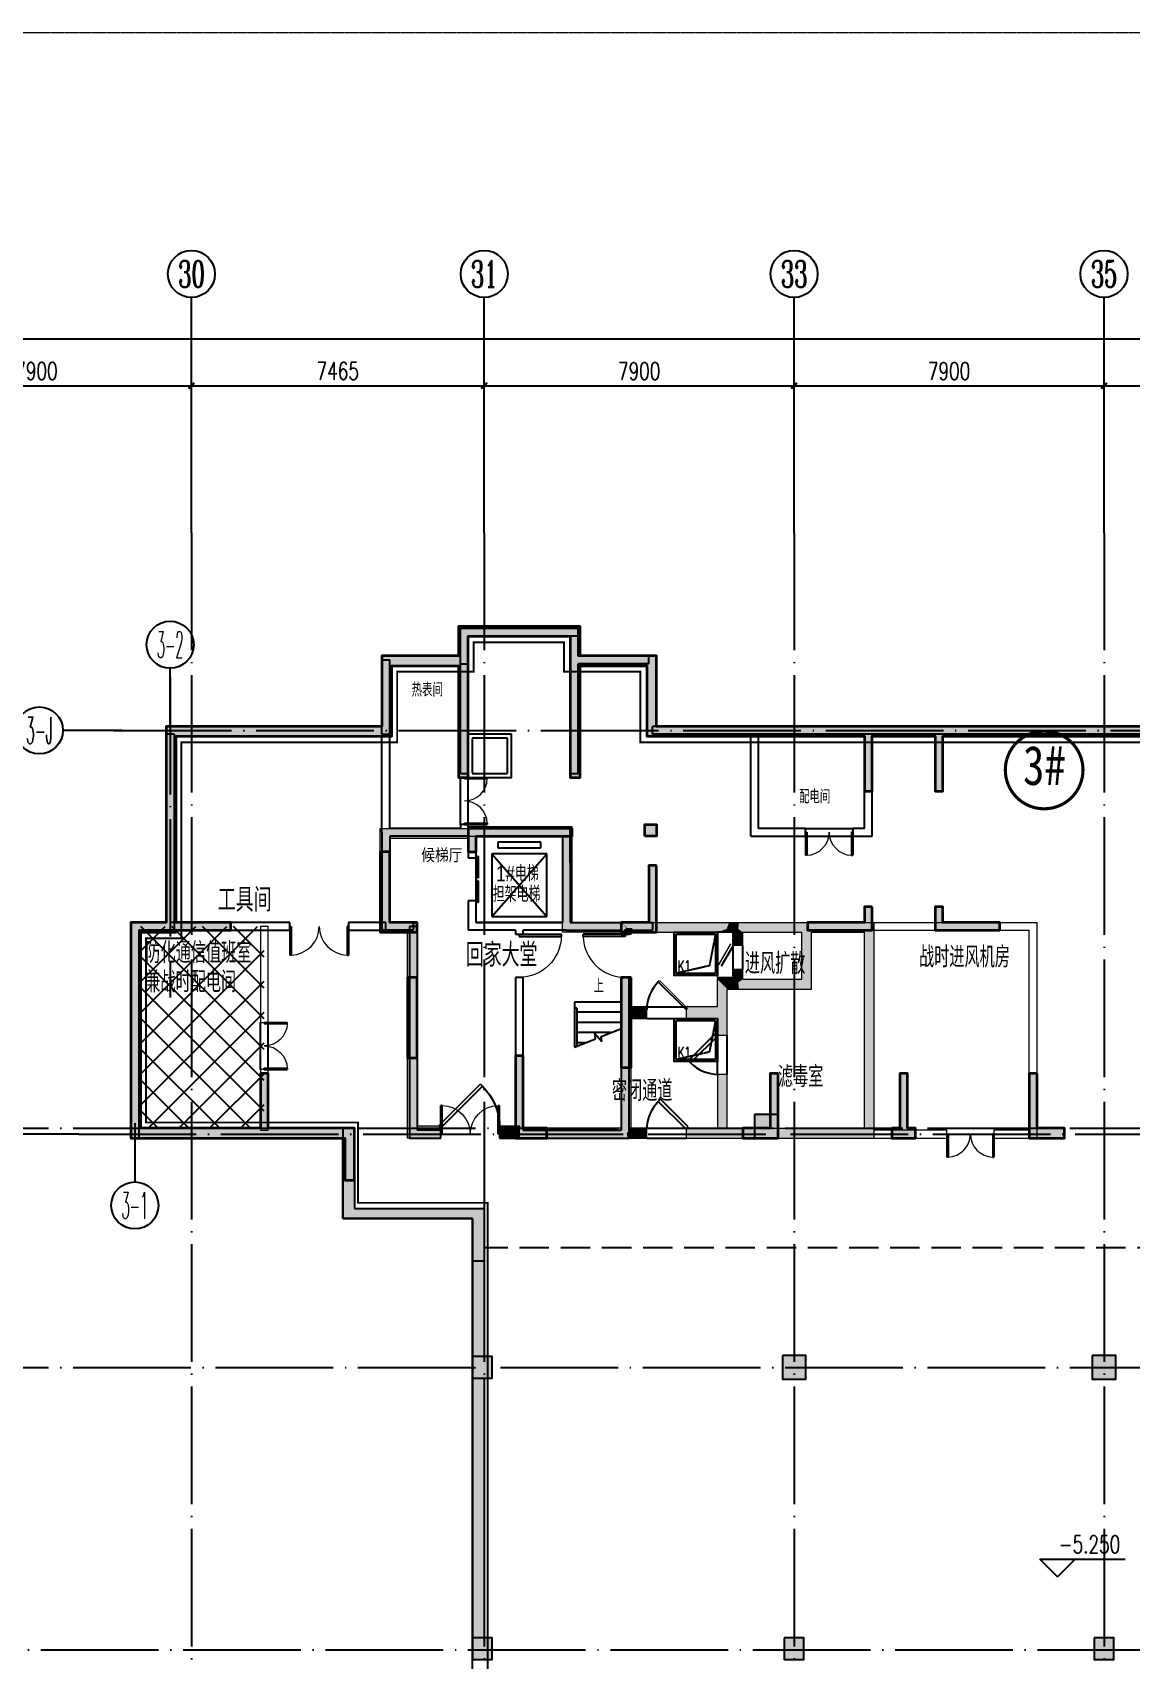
# Model space of a CAD drawing. Extents: x 290727 to 13733020, y 1731457 to 3643100.
# Drawn here: x 635762 to 663751, y 1839174 to 1880676 of the extents above; entities that cross this region are included whole.
import ezdxf
from ezdxf.enums import TextEntityAlignment as Align

# ---------------------------------------------------------------- set-up
doc = ezdxf.new("R2010")
doc.units = 0
doc.header["$LTSCALE"] = 10
for name, pattern in [('ACAD_ISO05W100', [33, 24, -3, 0, -3, 0, -3]), ('DASH', [0.35, 0.25, -0.1]), ('DOTE', [2.42, 2, -0.2, 0.02, -0.2]), ('X-人防$0$DASHED', [0.375, 0.25, -0.125])]:
    doc.linetypes.add(name, pattern=pattern)
doc.layers.get('0').update_dxf_attribs({"linetype": 'CONTINUOUS'})
for name, color, linetype in [('-A-车行道路', 8, 'CONTINUOUS'), ('A-FUR-空调', 181, 'CONTINUOUS'), ('AXIS', 3, 'CONTINUOUS'), ('AXIS_TEXT', 7, 'CONTINUOUS'), ('COLUMN', 9, 'CONTINUOUS'), ('DIM_ELEV', 3, 'CONTINUOUS'), ('DIM_SYMB', 3, 'CONTINUOUS'), ('DOTE', 8, 'DOTE'), ('EVTR', 2, 'CONTINUOUS'), ('PUB_HATCH', 8, 'CONTINUOUS'), ('PUB_TEXT', 7, 'CONTINUOUS'), ('STAIR', 2, 'CONTINUOUS'), ('WALL', 255, 'CONTINUOUS'), ('WINDOW', 4, 'CONTINUOUS'), ('X-人防$0$PUB_HATCH', 8, 'CONTINUOUS'), ('主楼楼号', 6, 'CONTINUOUS'), ('主楼轴线', 8, 'CONTINUOUS'), ('作业图', 4, 'CONTINUOUS'), ('填充', 8, 'CONTINUOUS'), ('房间名称', 7, 'CONTINUOUS'), ('文字', 4, 'CONTINUOUS'), ('防火分区示意线', 4, 'CONTINUOUS'), ('集水坑', 181, 'DASH'), ('雨水管', 2, 'CONTINUOUS')]:
    doc.layers.add(name, color=color, linetype=linetype)
for name, color, linetype, lineweight in [('_0', 7, 'CONTINUOUS', 15), ('X-人防$0$人防', 210, 'CONTINUOUS', 20), ('用地红线', 1, 'CONTINUOUS', 13), ('砼墙', 8, 'CONTINUOUS', 35)]:
    doc.layers.add(name, color=color, linetype=linetype, lineweight=lineweight)
doc.layers.add('DIM_MODI', color=6, linetype='CONTINUOUS', plot=False)
doc.layers.get('0').off()
doc.styles.add('_TCH_AXIS', font='COMPLEX', dxfattribs={"bigfont": 'GBCBIG'})
doc.styles.add('_TCH_DIM', font='SIMPLEX', dxfattribs={"bigfont": 'GBCBIG'})
doc.styles.add('_TCH_DIM_T3', font='SIMPLEX', dxfattribs={"width": 0.705882, "bigfont": 'GBCBIG'})
doc.styles.add('COMPLEX', font='COMPLEX')
doc.styles.add('HNSJY', font='HNSJY-07', dxfattribs={"width": 0.8, "bigfont": 'HNSJY-HZ'})
doc.styles.get("Standard").update_dxf_attribs({"font": 'rs.shx', "bigfont": 'hztxt.shx'})
doc.styles.add('黑体', font='simhei.ttf', dxfattribs={"width": 0.7})
doc.dimstyles.new('_TCH_ARCH&&150', dxfattribs={"dimtxt": 446.25, "dimasz": 150, "dimexe": 375, "dimexo": 450, "dimgap": 150, "dimtad": 1, "dimdec": 0, "dimzin": 0, "dimdsep": 46, "dimtxsty": '_TCH_DIM_T3', "dimblk": 'ARCHTICK', "dimcen": 0.09, "dimclrt": 7, "dimazin": 2, "dimtfac": 1, "dimtdec": 0, "dimtix": 1, "dimtmove": 2, "dimatfit": 3, "dimfxl": 1, "dimtolj": 1, "dimtzin": 0, "dimarcsym": 0})

# ---------------------------------------------------------------- blocks, each defined once
blk = doc.blocks.new('_AXISO')
blk.add_circle((0, 0), 0.5)
at = {"layer": 'AXIS_TEXT', "style": 'COMPLEX', "width": 1.041667}
blk.add_attdef('A', text='', height=0.56, dxfattribs=at).set_placement((-0.25, -0.28), (0.25, -0.28), align=Align.FIT)
blk = doc.blocks.new('_ArchTick')
at = {"color": 0, "linetype": 'ByBlock', "const_width": 0.4}
blk.add_lwpolyline([(-0.5, -0.5), (0.5, 0.5)], dxfattribs=at)
blk = doc.blocks.new('*D135')
at = {"layer": 'AXIS', "color": 0, "linetype": 'Continuous', "lineweight": -2, "transparency": 16777216}
for p, q in [((16384, 127685), (16384, 132560)), ((235384, 127685), (235384, 132560)), ((16384, 132185), (235384, 132185))]:
    blk.add_line(p, q, dxfattribs=at)
at = {"layer": 'AXIS', "color": 0, "linetype": 'Continuous', "lineweight": -2, "transparency": 16777216, "xscale": 150, "yscale": 150, "zscale": 150, "rotation": 180}
blk.add_blockref('_ArchTick', (16384, 132185), dxfattribs=at)
at = {"layer": 'AXIS', "color": 0, "linetype": 'Continuous', "lineweight": -2, "transparency": 16777216, "xscale": 150, "yscale": 150, "zscale": 150}
blk.add_blockref('_ArchTick', (235384, 132185), dxfattribs=at)
at = {"layer": 'AXIS', "color": 7, "linetype": 'Continuous', "transparency": 16777216, "insert": (125884, 132559), "char_height": 446.2, "attachment_point": 5, "style": '_TCH_DIM_T3'}
blk.add_mtext('\\A1;219000', dxfattribs=at)
blk = doc.blocks.new('*D156')
at = {"layer": 'AXIS', "color": 0, "linetype": 'Continuous', "lineweight": -2, "transparency": 16777216}
for p, q in [((146984, 127685), (146984, 131360)), ((154884, 127685), (154884, 131360)), ((146984, 130985), (154884, 130985))]:
    blk.add_line(p, q, dxfattribs=at)
at = {"layer": 'AXIS', "color": 0, "linetype": 'Continuous', "lineweight": -2, "transparency": 16777216, "xscale": 150, "yscale": 150, "zscale": 150, "rotation": 180}
blk.add_blockref('_ArchTick', (146984, 130985), dxfattribs=at)
at = {"layer": 'AXIS', "color": 0, "linetype": 'Continuous', "lineweight": -2, "transparency": 16777216, "xscale": 150, "yscale": 150, "zscale": 150}
blk.add_blockref('_ArchTick', (154884, 130985), dxfattribs=at)
at = {"layer": 'AXIS', "color": 7, "linetype": 'Continuous', "transparency": 16777216, "insert": (150934, 131359), "char_height": 446.2, "attachment_point": 5, "style": '_TCH_DIM_T3'}
blk.add_mtext('\\A1;7900', dxfattribs=at)
blk = doc.blocks.new('*D157')
at = {"layer": 'AXIS', "color": 0, "linetype": 'Continuous', "lineweight": -2, "transparency": 16777216}
for p, q in [((154884, 127685), (154884, 131360)), ((162349, 127685), (162349, 131360)), ((154884, 130985), (162349, 130985))]:
    blk.add_line(p, q, dxfattribs=at)
at = {"layer": 'AXIS', "color": 0, "linetype": 'Continuous', "lineweight": -2, "transparency": 16777216, "xscale": 150, "yscale": 150, "zscale": 150, "rotation": 180}
blk.add_blockref('_ArchTick', (154884, 130985), dxfattribs=at)
at = {"layer": 'AXIS', "color": 0, "linetype": 'Continuous', "lineweight": -2, "transparency": 16777216, "xscale": 150, "yscale": 150, "zscale": 150}
blk.add_blockref('_ArchTick', (162349, 130985), dxfattribs=at)
at = {"layer": 'AXIS', "color": 7, "linetype": 'Continuous', "transparency": 16777216, "insert": (158616, 131359), "char_height": 446.2, "attachment_point": 5, "style": '_TCH_DIM_T3'}
blk.add_mtext('\\A1;7465', dxfattribs=at)
blk = doc.blocks.new('*D158')
at = {"layer": 'AXIS', "color": 0, "linetype": 'Continuous', "lineweight": -2, "transparency": 16777216}
for p, q in [((162348.64318, 127685.47137), (162348.64318, 131360.47137)), ((170248.64318, 127685.47137), (170248.64318, 131360.47137)), ((162348.64318, 130985.47137), (170248.64318, 130985.47137))]:
    blk.add_line(p, q, dxfattribs=at)
at = {"layer": 'AXIS', "color": 0, "linetype": 'Continuous', "lineweight": -2, "transparency": 16777216, "xscale": 150, "yscale": 150, "zscale": 150, "rotation": 180}
blk.add_blockref('_ArchTick', (162348.64318, 130985.47137), dxfattribs=at)
at = {"layer": 'AXIS', "color": 0, "linetype": 'Continuous', "lineweight": -2, "transparency": 16777216, "xscale": 150, "yscale": 150, "zscale": 150}
blk.add_blockref('_ArchTick', (170248.64318, 130985.47137), dxfattribs=at)
at = {"layer": 'AXIS', "color": 7, "linetype": 'Continuous', "transparency": 16777216, "insert": (166298.64318, 131358.59637), "char_height": 446.25, "attachment_point": 5, "style": '_TCH_DIM_T3'}
blk.add_mtext('\\A1;7900', dxfattribs=at)
blk = doc.blocks.new('*D159')
at = {"layer": 'AXIS', "color": 0, "linetype": 'Continuous', "lineweight": -2, "transparency": 16777216}
for p, q in [((170248.64318, 127685.47137), (170248.64318, 131360.47137)), ((178148.64318, 127685.47137), (178148.64318, 131360.47137)), ((170248.64318, 130985.47137), (178148.64318, 130985.47137))]:
    blk.add_line(p, q, dxfattribs=at)
at = {"layer": 'AXIS', "color": 0, "linetype": 'Continuous', "lineweight": -2, "transparency": 16777216, "xscale": 150, "yscale": 150, "zscale": 150, "rotation": 180}
blk.add_blockref('_ArchTick', (170248.64318, 130985.47137), dxfattribs=at)
at = {"layer": 'AXIS', "color": 0, "linetype": 'Continuous', "lineweight": -2, "transparency": 16777216, "xscale": 150, "yscale": 150, "zscale": 150}
blk.add_blockref('_ArchTick', (178148.64318, 130985.47137), dxfattribs=at)
at = {"layer": 'AXIS', "color": 7, "linetype": 'Continuous', "transparency": 16777216, "insert": (174198.64318, 131358.59637), "char_height": 446.25, "attachment_point": 5, "style": '_TCH_DIM_T3'}
blk.add_mtext('\\A1;7900', dxfattribs=at)
blk = doc.blocks.new('*D160')
at = {"layer": 'AXIS', "color": 0, "linetype": 'Continuous', "lineweight": -2, "transparency": 16777216}
for p, q in [((178148.64318, 127685.47137), (178148.64318, 131360.47137)), ((186048.64318, 127685.47137), (186048.64318, 131360.47137)), ((178148.64318, 130985.47137), (186048.64318, 130985.47137))]:
    blk.add_line(p, q, dxfattribs=at)
at = {"layer": 'AXIS', "color": 0, "linetype": 'Continuous', "lineweight": -2, "transparency": 16777216, "xscale": 150, "yscale": 150, "zscale": 150, "rotation": 180}
blk.add_blockref('_ArchTick', (178148.64318, 130985.47137), dxfattribs=at)
at = {"layer": 'AXIS', "color": 0, "linetype": 'Continuous', "lineweight": -2, "transparency": 16777216, "xscale": 150, "yscale": 150, "zscale": 150}
blk.add_blockref('_ArchTick', (186048.64318, 130985.47137), dxfattribs=at)
at = {"layer": 'AXIS', "color": 7, "linetype": 'Continuous', "transparency": 16777216, "insert": (182098.64318, 131358.59637), "char_height": 446.25, "attachment_point": 5, "style": '_TCH_DIM_T3'}
blk.add_mtext('\\A1;7900', dxfattribs=at)
blk = doc.blocks.new('$DorLib2D$00000001')
for p, q in [((0.45, 0.975), (0.5, 0.975)), ((0.45, 0), (0.45, 0.975)), ((0.5, 0), (0.5, 0.975)), ((0.5, 0), (0.45, 0))]:
    blk.add_line(p, q)
at = {"lineweight": 13}
blk.add_arc((0.475, 0), 0.975, 91.4693, 180, dxfattribs=at)
blk = doc.blocks.new('$DorLib2D$00000002')
for p, q in [((-0.5, 0), (-0.5, 0.4875)), ((-0.475, 0.4875), (-0.5, 0.4875)), ((-0.475, 0), (-0.475, 0.4875)), ((0.475, 0), (0.475, 0.4875)), ((0.475, 0.4875), (0.5, 0.4875)), ((0.5, 0), (0.5, 0.4875)), ((-0.5, 0), (-0.475, 0)), ((0.5, 0), (0.475, 0))]:
    blk.add_line(p, q)
at = {"lineweight": 13}
for centre, start, end in [((-0.4875, 0), 0, 88.53072), ((0.4875, 0), 91.46928, 180)]:
    blk.add_arc(centre, 0.4875, start, end, dxfattribs=at)
blk = doc.blocks.new('$DorLib2D$00000127')
at = {"color": 0, "linetype": 'Continuous'}
for p, q in [((-0.033, 0.795, -93.75), (-0.533, 0.795, -93.75)), ((-0.533, 0.795, -93.75), (-0.533, 0.69, -93.75)), ((-0.033, 0.795, -93.75), (-0.033, 0.69, -93.75)), ((0.033, 0.795, -93.75), (0.033, 0.69, -93.75)), ((0.533, 0.795, -93.75), (0.033, 0.795, -93.75)), ((0.533, 0.795, -93.75), (0.533, 0.69, -93.75)), ((-0.033, 0.69, -93.75), (-0.533, 0.69, -93.75)), ((0.5, 0.5, -93.75), (-0.5, 0.5, -93.75)), ((0.533, 0.69, -93.75), (0.033, 0.69, -93.75))]:
    blk.add_line(p, q, dxfattribs=at)
blk = doc.blocks.new('A$C26CF02E8')
at = {"layer": '用地红线', "color": 1, "linetype": 'ACAD_ISO05W100', "ltscale": 0.1}
blk.add_lwpolyline([(15026, 140864), (243102, 140866), (258103, 125865), (258104, 39), (205527, 36), (8170, 25), (26, 25), (26, 10201), (25, 125862)], close=True, dxfattribs=at)
blk = doc.blocks.new('_FZH')
blk.add_lwpolyline([(-0.5, -0.5), (0.5, -0.5), (0.5, 0.5), (-0.5, 0.5)], close=True)
at = {"layer": 'PUB_HATCH'}
blk.add_solid([(-0.5, -0.5), (0.5, -0.5), (-0.5, 0.5), (0.5, 0.5)], dxfattribs=at)
blk = doc.blocks.new('X-人防$0$$DorLib2D$00000079')
for p, q in [((-0.207, 0.807), (-0.151, 0.864)), ((0.557, 0.157), (-0.151, 0.864)), ((0.5, 0.1), (-0.207, 0.807)), ((0.5, 0.1), (0.557, 0.157))]:
    blk.add_line(p, q)
blk.add_arc((0.5, 0.1), 1, 135, 180)
blk = doc.blocks.new('X-人防$0$$DorLib2D$00000083')
for p, q in [((-0.207, 0.782), (-0.172, 0.817)), ((0.5, 0.075), (-0.207, 0.782)), ((0.5, 0.075), (0.535, 0.11))]:
    blk.add_line(p, q)
at = {"const_width": 0.025}
blk.add_lwpolyline([(0.535, 0.11), (-0.172, 0.817)], dxfattribs=at)
blk.add_arc((0.5, 0.075), 1, 135, 180)
blk = doc.blocks.new('X-人防$0$$DorLib2D$00000190')
at = {"color": 0}
blk.add_line((-0.5, 0.187), (0.366, 0.687), dxfattribs=at)
at = {"color": 0, "const_width": 0.0625}
blk.add_lwpolyline([(-0.562, 0.296), (0.304, 0.796)], dxfattribs=at)
blk = doc.blocks.new('X-人防$0$$DorLib2D$00000002')
for p, q in [((-0.5, 0), (-0.5, 0.4875)), ((-0.475, 0.4875), (-0.5, 0.4875)), ((-0.475, 0), (-0.475, 0.4875)), ((0.475, 0), (0.475, 0.4875)), ((0.475, 0.4875), (0.5, 0.4875)), ((0.5, 0), (0.5, 0.4875)), ((-0.5, 0), (-0.475, 0)), ((0.5, 0), (0.475, 0))]:
    blk.add_line(p, q)
at = {"lineweight": 13}
for centre, start, end in [((-0.4875, 0), 0, 88.53072), ((0.4875, 0), 91.46928, 180)]:
    blk.add_arc(centre, 0.4875, start, end, dxfattribs=at)
blk = doc.blocks.new('A$C4605627C')
at = {"layer": '雨水管', "color": 2}
blk.add_lwpolyline([(1100, 0), (0, 0), (0, 1100), (1100, 1100)], close=True, dxfattribs=at)
at = {"layer": '雨水管', "color": 2, "linetype": 'DASH'}
blk.add_lwpolyline([(1050, 50), (50, 50), (50, 1050), (1050, 1050)], close=True, dxfattribs=at)
blk.add_lwpolyline([(1050, 1050), (894, 244), (50, 50)], dxfattribs=at)
at = {"layer": 'PUB_TEXT', "color": 6, "style": '_TCH_AXIS', "width": 0.705882}
blk.add_text('K1', height=275.4, dxfattribs=at).set_placement((82, 102))
blk = doc.blocks.new('A$C55C93FC2')
at = {"layer": 'AXIS', "linetype": 'Continuous'}
for p, q in [((154884.1, 127235.5), (154884.1, 133235.5)), ((162348.6, 127235.5), (162348.6, 133235.5)), ((170248.6, 127235.5), (170248.6, 133235.5)), ((178148.6, 127235.5), (178148.6, 133235.5))]:
    blk.add_line(p, q, dxfattribs=at)
at = {"layer": 'DOTE', "linetype": 'DOTE', "ltscale": 150}
for p, q in [((154884.1, 127235.5), (154884.1, 12200)), ((162348.6, 127235.5), (162348.6, 43042.4)), ((170248.6, 127235.5), (170248.6, 52513.6)), ((178148.6, 127235.5), (178148.6, 52513.6)), ((10299.5, 112042.4), (252290.8, 112042.4)), ((10299.5, 105942.4), (252290.8, 105942.4)), ((107484.1, 98742.4), (252290.8, 98742.4))]:
    blk.add_line(p, q, dxfattribs=at)
at = {"layer": 'AXIS', "linetype": 'Continuous'}
ref = blk.add_blockref('_AXISO', (154884.1, 133835.5), dxfattribs=dict(at, xscale=1200, yscale=1200, zscale=1200))
ref.add_attrib('A', '30', dxfattribs={"layer": 'AXIS_TEXT', "linetype": 'Continuous', "height": 678.82, "style": '_TCH_AXIS', "width": 0.636364}).set_placement((154544.7, 133496.1), (155223.5, 133496.1), align=Align.FIT)
ref = blk.add_blockref('_AXISO', (162348.6, 133835.5), dxfattribs=dict(at, xscale=1200, yscale=1200, zscale=1200))
ref.add_attrib('A', '31', dxfattribs={"layer": 'AXIS_TEXT', "linetype": 'Continuous', "height": 678.82, "style": '_TCH_AXIS', "width": 0.75}).set_placement((162009.2, 133496.1), (162688.1, 133496.1), align=Align.FIT)
ref = blk.add_blockref('_AXISO', (170248.6, 133835.5), dxfattribs=dict(at, xscale=1200, yscale=1200, zscale=1200))
ref.add_attrib('A', '33', dxfattribs={"layer": 'AXIS_TEXT', "linetype": 'Continuous', "height": 678.82, "style": '_TCH_AXIS', "width": 0.636364}).set_placement((169909.2, 133496.1), (170588.1, 133496.1), align=Align.FIT)
ref = blk.add_blockref('_AXISO', (178148.6, 133835.5), dxfattribs=dict(at, xscale=1200, yscale=1200, zscale=1200))
ref.add_attrib('A', '35', dxfattribs={"layer": 'AXIS_TEXT', "linetype": 'Continuous', "height": 678.82, "style": '_TCH_AXIS', "width": 0.636364}).set_placement((177809.2, 133496.1), (178488.1, 133496.1), align=Align.FIT)
for p1, p2, distance, picture, middle in [((16384.1, 127235.5), (235384.4, 127235.5), 4950, '*D135', (125884.3, 132558.6)), ((146984.1, 127235.5), (154884.1, 127235.5), 3750, '*D156', (150934.1, 131358.6)), ((154884.1351, 127235.4714), (162348.6432, 127235.4714), 3750, '*D157', (158616.3891, 131358.5964)), ((162348.6, 127235.5), (170248.6, 127235.5), 3750, '*D158', (166298.6, 131358.6)), ((170248.6, 127235.5), (178148.6, 127235.5), 3750, '*D159', (174198.6, 131358.6)), ((178148.6, 127235.5), (186048.6, 127235.5), 3750, '*D160', (182098.6, 131358.6))]:
    dim = blk.add_aligned_dim(p1=p1, p2=p2, distance=distance, dimstyle='_TCH_ARCH&&150', dxfattribs=at)
    dim.commit()
    dim.dimension.update_dxf_attribs({"geometry": picture, "text_midpoint": middle})
blk = doc.blocks.new('车库建筑作业图')
at = {"layer": '_0'}
h = blk.add_hatch(color=8, dxfattribs=at)
h.dxf.hatch_style = 1
h.paths.add_polyline_path([(677770, 2241129), (677770, 2241579), (678220, 2241579), (678220, 2241129)])
h.paths.add_polyline_path([(670370, 2238730), (670370, 2238230), (670870, 2238230), (670870, 2238730)], flags=17)
h.paths.add_polyline_path([(664670, 2238730), (664670, 2238230), (665170, 2238230), (665170, 2238730)], flags=17)
h.paths.add_polyline_path([(677270, 2238230), (677670, 2238230), (677670, 2240280), (677420, 2240280), (677420, 2238480), (677270, 2238480)], flags=17)
h.paths.add_polyline_path([(661370, 2239880), (661170, 2239880), (661170, 2238230), (662070, 2238230), (662070, 2238480), (661370, 2238480)], flags=17)
h.paths.add_polyline_path([(665170, 2242330), (664920, 2242330), (664920, 2240030), (665170, 2240030)], flags=17)
h.paths.add_polyline_path([(670620, 2242330), (670370, 2242330), (670370, 2240280), (670620, 2240280)], flags=17)
h.paths.add_polyline_path([(668870, 2245530), (669070, 2245530), (669070, 2246130), (666420, 2246130), (666420, 2245930), (666670, 2245930), (666670, 2245930), (668870, 2245930)], flags=17)
h.paths.add_polyline_path([(667870, 2240330), (667670, 2240330), (667670, 2238480), (667070, 2238480), (667070, 2238230), (667870, 2238230)], flags=17)
h.paths.add_polyline_path([(671320, 2245530), (671070, 2245530), (671070, 2243730), (670370, 2243730), (670370, 2243480), (671320, 2243480)], flags=17)
h.paths.add_polyline_path([(674370, 2239880), (674170, 2239880), (674170, 2238480), (673470, 2238480), (673470, 2238230), (674370, 2238230)], flags=17)
h.paths.add_polyline_path([(664470, 2245180), (664270, 2245180), (664270, 2243480), (665170, 2243480), (665170, 2243730), (664470, 2243730)], flags=17)
h.paths.add_polyline_path([(660420, 2243530), (660420, 2243730), (658970, 2243730), (658970, 2244130), (658770, 2244130), (658770, 2243530)], flags=17)
h.paths.add_polyline_path([(657670, 2238480), (657670, 2238230), (658270, 2238230), (658270, 2238480), (658070, 2238480), (658070, 2239880), (657870, 2239880), (657870, 2238480)], flags=17)
h.paths.add_polyline_path([(654770, 2239880), (654570, 2239880), (654570, 2238480), (653870, 2238480), (653870, 2238230), (654770, 2238230)], flags=17)
h.paths.add_polyline_path([(651020, 2242330), (650770, 2242330), (650770, 2240030), (651020, 2240030)], flags=17)
h.paths.add_polyline_path([(645570, 2242330), (645320, 2242330), (645320, 2240280), (645570, 2240280)], flags=17)
h.paths.add_polyline_path([(657170, 2244130), (656970, 2244130), (656970, 2243730), (655520, 2243730), (655520, 2243530), (657170, 2243530)], flags=17)
h.paths.add_polyline_path([(646870, 2245530), (647070, 2245530), (647070, 2245930), (649270, 2245930), (649270, 2245930), (649520, 2245930), (649520, 2246130), (646870, 2246130)], flags=17)
h.paths.add_polyline_path([(648270, 2240330), (648070, 2240330), (648070, 2238230), (648870, 2238230), (648870, 2238480), (648270, 2238480)], flags=17)
h.paths.add_polyline_path([(644870, 2245530), (644620, 2245530), (644620, 2243480), (645570, 2243480), (645570, 2243730), (644870, 2243730)], flags=17)
h.paths.add_polyline_path([(651670, 2245180), (651470, 2245180), (651470, 2243730), (650770, 2243730), (650770, 2243480), (651670, 2243480)], flags=17)
h.paths.add_polyline_path([(651370, 2245930), (651370, 2246230), (651670, 2246230), (651670, 2245930)], flags=17)
edge = h.paths.add_edge_path(flags=17)
edge.add_line((677420, 2238480), (677270, 2238480))
edge.add_line((677270, 2238480), (677270, 2238230))
edge.add_line((677270, 2238230), (677670, 2238230))
h.paths.add_polyline_path([(677670, 2241430), (677670, 2241930), (677670, 2243730), (676770, 2243730), (676770, 2248730), (671270, 2248730), (671270, 2250530), (669320, 2250530), (669320, 2251280), (666220, 2251280), (666220, 2250530), (664270, 2250530), (664270, 2248730), (651670, 2248730), (651670, 2250530), (649720, 2250530), (649720, 2251280), (646620, 2251280), (646620, 2250530), (644670, 2250530), (644670, 2248730), (639170, 2248730), (639170, 2243730), (638270, 2243730), (638270, 2238230), (643720, 2238230), (643720, 2237156), (643970, 2237156), (643970, 2238480), (641770, 2238480), (641770, 2239880), (641570, 2239880), (641570, 2238480), (638520, 2238480), (638520, 2243480), (639420, 2243480), (639420, 2243530), (640820, 2243530), (640820, 2243730), (639420, 2243730), (639420, 2248480), (644920, 2248480), (644920, 2250280), (646620, 2250280), (646620, 2247430), (646870, 2247430), (646870, 2251030), (649470, 2251030), (649470, 2247430), (649720, 2247430), (649720, 2250280), (651420, 2250280), (651420, 2248480), (656970, 2248480), (656970, 2247080), (657170, 2247080), (657170, 2248480), (658770, 2248480), (658770, 2247080), (658970, 2247080), (658970, 2248480), (664520, 2248480), (664520, 2250280), (666220, 2250280), (666220, 2247430), (666470, 2247430), (666470, 2251030), (669070, 2251030), (669070, 2247430), (669320, 2247430), (669320, 2250280), (671020, 2250280), (671020, 2248480), (676520, 2248480), (676520, 2243730), (675120, 2243730), (675120, 2243530), (676520, 2243530), (676520, 2243480), (677420, 2243480), (677420, 2241430)])
at = {"layer": 'PUB_HATCH', "linetype": 'Continuous'}
for points in [[(649670, 2251230), (646670, 2251230), (646870, 2251030), (649670, 2251030)], [(646870, 2250330), (646870, 2251030), (646670, 2251230), (646670, 2250330)], [(654170, 2248530), (654170, 2248730), (651570, 2248730), (651570, 2248530)], [(657070, 2248530), (657070, 2248730), (654170, 2248730), (654170, 2248530)], [(664470, 2248730), (657070, 2248730), (657070, 2248530), (664470, 2248530)], [(639170, 2248530), (639170, 2243730), (639370, 2243530), (639370, 2248530)], [(639370, 2243530), (639170, 2243730), (638270, 2243730), (638470, 2243530)], [(638470, 2243530), (638270, 2243730), (638270, 2238230), (638470, 2238230)], [(638370, 2238230), (643670, 2238230), (643970, 2238480), (638370, 2238480)], [(643670, 2238480), (643670, 2236180), (643970, 2236430), (643970, 2238480)], [(643970, 2238480), (643670, 2238230), (643670, 2236180), (643970, 2236430)], [(643970, 2236430), (643670, 2236180), (646977, 2236180), (647277, 2236430)], [(643970, 2236430), (643670, 2236180), (646977, 2236180), (647277, 2236430)], [(647277, 2236430), (646977, 2236180), (646977, 2235088), (647277, 2235088)], [(646977, 2232655), (647277, 2232655), (647277, 2236430), (646977, 2236180)], [(646977, 2225480), (647277, 2225480), (647277, 2232105), (646977, 2232105)]]:
    blk.add_hatch(color=256, dxfattribs=at).paths.add_polyline_path(points)
at = {"layer": 'X-人防$0$PUB_HATCH'}
for points in [[(644620, 2243481), (644870, 2243731), (644870, 2245880), (644620, 2246130)], [(644620, 2246130), (644870, 2245880), (646870, 2245880), (646870, 2246130)], [(646870, 2245931), (649270, 2245931), (649520, 2246181), (646870, 2246181)], [(649270, 2243481), (649520, 2243731), (649520, 2246181), (649270, 2245931)], [(645320, 2243481), (645570, 2243731), (644870, 2243731), (644620, 2243481)], [(645320, 2238231), (645570, 2238531), (645570, 2243731), (645320, 2243481)], [(650899, 2243593), (650777, 2243731), (649520, 2243731), (649270, 2243481), (650770, 2243481)], [(651020, 2243431), (651020, 2243581), (650899, 2243593), (650770, 2243481), (650770, 2243431)], [(650777, 2243731), (651027, 2243481), (653221, 2243481), (653454, 2243564), (653521, 2243731)], [(650899, 2243593), (651027, 2243581), (651027, 2243481), (650777, 2243731), (650777, 2243731)], [(653454, 2243564), (653621, 2243481), (653754, 2243564), (653771, 2243731), (653521, 2243731)], [(653754, 2243564), (653871, 2243481), (655371, 2243481), (655487, 2243564), (655471, 2243731), (653771, 2243731)], [(655487, 2243564), (655621, 2243481), (656971, 2243481), (657221, 2243731), (655471, 2243731)], [(656971, 2238481), (657221, 2238231), (657221, 2243731), (656971, 2243481)], [(653221, 2243481), (653221, 2243480), (653621, 2243480), (653621, 2243481), (653454, 2243564)], [(653621, 2243481), (653621, 2243150), (653871, 2243150), (653871, 2243481), (653754, 2243564)], [(655371, 2242281), (655621, 2242031), (655621, 2243481), (655487, 2243564), (655371, 2243481)], [(650937, 2241431), (651020, 2241581), (651020, 2242330), (650770, 2242330), (650770, 2241431)], [(653621, 2242281), (653621, 2242330), (653221, 2242330), (653221, 2242281), (653454, 2242197)], [(653871, 2242281), (653871, 2242530), (653621, 2242530), (653621, 2242281), (653754, 2242197)], [(653221, 2242281), (653471, 2242031), (653521, 2242031), (653454, 2242197)], [(653304, 2241431), (653471, 2241431), (653471, 2242031), (653221, 2242281), (653221, 2241581)], [(653454, 2242197), (653521, 2242031), (653771, 2242031), (653754, 2242197), (653621, 2242281)], [(653754, 2242197), (653771, 2242031), (655621, 2242031), (655371, 2242281), (653871, 2242281)], [(651020, 2241281), (651421, 2241281), (651421, 2241581), (651020, 2241581), (650937, 2241431)], [(653221, 2241581), (652421, 2241581), (652421, 2241281), (653221, 2241281), (653304, 2241431)], [(650909, 2238356), (651020, 2238481), (651020, 2241281), (650937, 2241431), (650770, 2241431), (650770, 2238481)], [(653221, 2241281), (653221, 2240856), (653471, 2240856), (653471, 2241431), (653304, 2241431)], [(653471, 2238481), (653471, 2239856), (653221, 2239856), (653221, 2238481), (653337, 2238397)], [(646170, 2238531), (645570, 2238531), (645320, 2238231), (646170, 2238231)], [(648185, 2238231), (648185, 2238531), (647670, 2238531), (647670, 2238231)], [(650909, 2238356), (650770, 2238481), (648185, 2238481), (648185, 2238231), (650921, 2238231)], [(650927, 2238231), (651421, 2238231), (651421, 2238481), (651020, 2238481), (650909, 2238356)], [(653221, 2238481), (652421, 2238481), (652421, 2238231), (653321, 2238231), (653337, 2238397)], [(653337, 2238397), (653321, 2238231), (657221, 2238231), (656971, 2238481), (653471, 2238481)]]:
    blk.add_hatch(color=256, dxfattribs=at).paths.add_polyline_path(points)
at = {"layer": '填充', "linetype": 'Continuous'}
h = blk.add_hatch(dxfattribs=at)
h.set_pattern_fill('ANSI37', color=256, scale=350, style=0)
h.set_pattern_definition([(45, (0, 0), (-392.8862, 392.8862), []), (135, (0, 0), (-392.8862, -392.8862), [])])
h.paths.add_polyline_path([(638520, 2238480), (641670, 2238480), (641670, 2243630), (638520, 2243630)])
at = {"layer": '-A-车行道路', "linetype": 'DASH', "ltscale": 300}
blk.add_lwpolyline([(708777, 2235430), (647277, 2235430)], dxfattribs=at)
at = {"layer": '_0', "linetype": 'Continuous'}
blk.add_lwpolyline([(654171, 2238830), (654770, 2238830), (654770, 2238230), (654171, 2238230)], close=True, dxfattribs=at)
at = {"layer": 'A-FUR-空调'}
blk.add_lwpolyline([(647070, 2245930), (649270, 2245930), (649270, 2243730), (647070, 2243730)], close=True, dxfattribs=at)
at = {"layer": 'AXIS', "linetype": 'Continuous'}
for p, q in [((639270, 2248716), (639270, 2250216)), ((638035, 2248630), (636535, 2248630)), ((638370, 2238612), (638370, 2237112)), ((636932, 2238330), (635432, 2238330))]:
    blk.add_line(p, q, dxfattribs=at)
at = {"layer": 'DIM_ELEV'}
for p, q in [((661895, 2227038), (661445, 2227488)), ((661445, 2227488), (663620, 2227488)), ((661895, 2227038), (662345, 2227488))]:
    blk.add_line(p, q, dxfattribs=at)
at = {"layer": 'DIM_MODI', "linetype": 'Continuous'}
for p, q in [((646620, 2250530), (646620, 2251280)), ((646620, 2251280), (649720, 2251280)), ((649720, 2251280), (649720, 2250530)), ((644670, 2248730), (644670, 2250530)), ((644670, 2250530), (646620, 2250530)), ((649720, 2250530), (651670, 2250530)), ((651670, 2250530), (651670, 2248730)), ((639170, 2243730), (639170, 2248730)), ((639170, 2248730), (644670, 2248730)), ((651670, 2248730), (664270, 2248730)), ((638270, 2238230), (638270, 2243730)), ((638270, 2243730), (639170, 2243730)), ((643670, 2238230), (638270, 2238230)), ((643670, 2236180), (643670, 2238230)), ((646977, 2236180), (643670, 2236180)), ((646977, 2212580), (646977, 2236180))]:
    blk.add_line(p, q, dxfattribs=at)
at = {"layer": 'DIM_SYMB'}
blk.add_lwpolyline([(650176, 2241830, 0, 0, 0), (650176, 2241220, 80, 0, 0), (650176, 2240920, 0, 0, 0)], format="xyseb", dxfattribs=at)
at = {"layer": 'EVTR'}
for p, q in [((647620, 2245780), (647620, 2245630)), ((648720, 2245780), (647620, 2245780)), ((648720, 2245630), (648720, 2245780)), ((647470, 2245480), (647470, 2243880)), ((648870, 2245480), (647470, 2245480)), ((647470, 2245480), (648870, 2243880)), ((647470, 2243880), (648870, 2245480)), ((647620, 2245630), (648720, 2245630)), ((648870, 2243880), (648870, 2245480)), ((647470, 2243880), (648870, 2243880))]:
    blk.add_line(p, q, dxfattribs=at)
at = {"layer": 'STAIR'}
for p, q in [((649576, 2241700), (649576, 2241540)), ((650776, 2241700), (649576, 2241700)), ((649576, 2241540), (649576, 2240550)), ((649576, 2241540), (649576, 2240550)), ((649636, 2241540), (649576, 2241540)), ((649636, 2241540), (649636, 2240574)), ((650776, 2241700), (650776, 2241029)), ((650776, 2241440), (649636, 2241440)), ((650776, 2241180), (649636, 2241180)), ((649576, 2240550), (650111, 2240764)), ((650502, 2240920), (649636, 2240920)), ((650111, 2240764), (650096, 2240898)), ((650096, 2240898), (650275, 2240697)), ((650260, 2240823), (650776, 2241029)), ((650275, 2240697), (650260, 2240823)), ((649851, 2240660), (649636, 2240660))]:
    blk.add_line(p, q, dxfattribs=at)
at = {"layer": 'WALL', "linetype": 'Continuous'}
for p, q in [((649670, 2251230), (646670, 2251230)), ((646670, 2250330), (646670, 2251230)), ((649670, 2251030), (649670, 2251230)), ((649670, 2251030), (646870, 2251030)), ((646870, 2250330), (646870, 2251030)), ((649470, 2250426), (649470, 2251030)), ((649670, 2250526), (649670, 2251030)), ((644670, 2248530), (644670, 2250428)), ((644670, 2250428), (644870, 2250428)), ((644870, 2248530), (644870, 2250428)), ((646670, 2250330), (646870, 2250330)), ((646670, 2247530), (646670, 2250330)), ((646870, 2247530), (646870, 2250330)), ((649470, 2247530), (649470, 2250426)), ((651470, 2250526), (649670, 2250526)), ((651470, 2250326), (649670, 2250326)), ((649670, 2247530), (649670, 2250326)), ((651470, 2250326), (651470, 2250526)), ((654170, 2248730), (651570, 2248730)), ((651570, 2248530), (651570, 2248730)), ((657070, 2248730), (654170, 2248730)), ((664470, 2248730), (657070, 2248730)), ((639170, 2248530), (639170, 2243730)), ((639370, 2248530), (639170, 2248530)), ((639370, 2248530), (639370, 2243530)), ((644670, 2248530), (644870, 2248530)), ((644670, 2246030), (644670, 2248480)), ((644670, 2248480), (644870, 2248480)), ((644870, 2246130), (644870, 2248480)), ((654170, 2248530), (651570, 2248530)), ((654070, 2245930), (654070, 2248530)), ((657070, 2248530), (654170, 2248530)), ((654270, 2246130), (654270, 2248530)), ((656970, 2246130), (656970, 2248530)), ((664470, 2248530), (657070, 2248530)), ((657170, 2245930), (657170, 2248530)), ((646670, 2247530), (646870, 2247530)), ((646870, 2247430), (646670, 2247430)), ((649470, 2247530), (649670, 2247530)), ((646870, 2246230), (646670, 2246230)), ((646670, 2246230), (646670, 2246130)), ((646870, 2246130), (646870, 2246230)), ((639170, 2243730), (638270, 2243730)), ((638270, 2243730), (638270, 2238230)), ((642320, 2243730), (639270, 2243730)), ((639270, 2243730), (639270, 2243530)), ((642320, 2243530), (642320, 2243730)), ((644770, 2243730), (643820, 2243730)), ((643820, 2243730), (643820, 2243530)), ((644770, 2243530), (644770, 2243730)), ((645370, 2243630), (645370, 2238230)), ((645570, 2243630), (645370, 2243630)), ((645570, 2243630), (645570, 2238430)), ((639370, 2243530), (638470, 2243530)), ((638470, 2243530), (638470, 2238230)), ((639270, 2243530), (642320, 2243530)), ((643820, 2243530), (644770, 2243530)), ((638470, 2238230), (638270, 2238230)), ((638370, 2238480), (643970, 2238480)), ((638370, 2238480), (638370, 2238230)), ((638370, 2238230), (643670, 2238230)), ((643670, 2238480), (643670, 2236180)), ((643970, 2238480), (643670, 2238480)), ((643670, 2238230), (643670, 2236180)), ((643970, 2238480), (643970, 2236430)), ((643970, 2238480), (643970, 2236430)), ((645370, 2238230), (646170, 2238230)), ((646170, 2238430), (645570, 2238430)), ((646170, 2238230), (646170, 2238430)), ((648170, 2238430), (647670, 2238430)), ((647670, 2238430), (647670, 2238230)), ((647670, 2238230), (648170, 2238230)), ((648070, 2238230), (650970, 2238230)), ((648170, 2238230), (648170, 2238430)), ((648270, 2238430), (650770, 2238430)), ((643670, 2236180), (646977, 2236180)), ((643670, 2236180), (646977, 2236180)), ((643970, 2236430), (647277, 2236430)), ((643970, 2236430), (647277, 2236430)), ((646977, 2236180), (646977, 2235088)), ((646977, 2236180), (646977, 2232655)), ((647277, 2236430), (647277, 2235088)), ((647277, 2236430), (647277, 2232655)), ((647277, 2235088), (646977, 2235088)), ((646977, 2232105), (646977, 2225480)), ((647277, 2232105), (647277, 2225480))]:
    blk.add_line(p, q, dxfattribs=at)
at = {"layer": 'WALL'}
for p, q in [((646670, 2246130), (644870, 2246130)), ((646970, 2246130), (646870, 2246130)), ((646970, 2246130), (649470, 2246130)), ((649470, 2245255), (649470, 2246130)), ((649470, 2246130), (649470, 2243730)), ((655470, 2246130), (654270, 2246130)), ((655470, 2245930), (655470, 2246130)), ((656970, 2246130), (656670, 2246130)), ((656670, 2246130), (656670, 2245930)), ((644670, 2246030), (644670, 2243530)), ((644870, 2245930), (644870, 2243730)), ((646770, 2245930), (644870, 2245930)), ((646870, 2245930), (646770, 2245930)), ((646870, 2245930), (646870, 2245380)), ((647070, 2245930), (649270, 2245930)), ((647070, 2245380), (647070, 2245930)), ((649270, 2245930), (649270, 2243730)), ((654070, 2245930), (655470, 2245930)), ((656670, 2245930), (657170, 2245930)), ((646870, 2245380), (647070, 2245380)), ((647070, 2244280), (646870, 2244280)), ((646870, 2244280), (646870, 2243530)), ((647070, 2243730), (647070, 2244280)), ((645470, 2243730), (644870, 2243730)), ((645470, 2243530), (645470, 2243730)), ((647070, 2243730), (649270, 2243730)), ((648170, 2243730), (647070, 2243730)), ((649270, 2243730), (648170, 2243730)), ((649470, 2243730), (650870, 2243730)), ((650870, 2243730), (651570, 2243730)), ((651570, 2243730), (651570, 2243530)), ((645470, 2243530), (644670, 2243530)), ((648070, 2243530), (646870, 2243530)), ((648070, 2243530), (648070, 2243430)), ((648070, 2243430), (648270, 2243430)), ((648270, 2243430), (648270, 2243530)), ((649370, 2243530), (648270, 2243530)), ((649370, 2243530), (650770, 2243530)), ((650770, 2243530), (650770, 2243430)), ((650770, 2243430), (650970, 2243430)), ((650970, 2243430), (650970, 2243530)), ((650970, 2243530), (651570, 2243530)), ((648270, 2242330), (648070, 2242330)), ((648070, 2242330), (648070, 2238230)), ((648270, 2238430), (648270, 2242330)), ((650970, 2242330), (650770, 2242330)), ((650770, 2242330), (650770, 2238430)), ((650970, 2238230), (650970, 2242330)), ((648070, 2242230), (648070, 2238330))]:
    blk.add_line(p, q, dxfattribs=at)
at = {"layer": 'WINDOW', "linetype": 'Continuous'}
for p, q in [((646670, 2246230), (646670, 2247430)), ((646870, 2246230), (646870, 2247430)), ((655470, 2246130), (656670, 2246130)), ((655470, 2245930), (656670, 2245930))]:
    blk.add_line(p, q, dxfattribs=at)
at = {"layer": 'WINDOW', "color": 0, "linetype": 'DASH'}
for p, q in [((653621, 2243480), (653221, 2243480)), ((653221, 2242330), (653621, 2242330))]:
    blk.add_line(p, q, dxfattribs=at)
at = {"layer": 'WINDOW', "color": 0, "linetype": 'X-人防$0$DASHED'}
for p, q in [((653221, 2242330, 0), (653221, 2243480, 0)), ((653621, 2242330, 0), (653621, 2243480, 0))]:
    blk.add_line(p, q, dxfattribs=at)
at = {"layer": 'WINDOW'}
for p, q in [((653621, 2242530), (653621, 2243150)), ((653871, 2242530), (653871, 2243150)), ((641570, 2239981), (641570, 2241181)), ((641770, 2239981), (641770, 2241181))]:
    blk.add_line(p, q, dxfattribs=at)
at = {"layer": 'WINDOW', "color": 7}
for p, q in [((651421, 2241581), (652421, 2241581)), ((651421, 2241281), (652421, 2241281))]:
    blk.add_line(p, q, dxfattribs=at)
at = {"layer": 'WINDOW', "color": 0}
for p, q in [((653221, 2239856), (653221, 2240856)), ((653471, 2239856), (653471, 2240856)), ((651421, 2238481), (652421, 2238481)), ((651421, 2238231), (652421, 2238231))]:
    blk.add_line(p, q, dxfattribs=at)
at = {"layer": 'X-人防$0$人防', "color": 210}
for p, q in [((644620, 2243481), (644620, 2246130)), ((644620, 2246130), (646870, 2246130)), ((646870, 2246181), (649520, 2246181)), ((646870, 2246181), (646870, 2245931)), ((646870, 2246130), (646870, 2245880)), ((649520, 2243731), (649520, 2246181)), ((644870, 2243731), (644870, 2245880)), ((644870, 2245880), (646870, 2245880)), ((646870, 2245931), (649270, 2245931)), ((649270, 2243481), (649270, 2245931)), ((645570, 2243731), (644870, 2243731)), ((645570, 2238531), (645570, 2243731)), ((650777, 2243731), (649520, 2243731)), ((650777, 2243731), (653521, 2243731)), ((650777, 2243731), (650777, 2243731)), ((651020, 2243431), (651020, 2243581)), ((651027, 2243581), (651027, 2243481)), ((653521, 2243731), (653771, 2243731)), ((653771, 2243731), (655471, 2243731)), ((655471, 2243731), (657221, 2243731)), ((657221, 2238231), (657221, 2243731)), ((645320, 2243481), (644620, 2243481)), ((645320, 2238231), (645320, 2243481)), ((650770, 2243481), (649270, 2243481)), ((650770, 2243431), (650770, 2243481)), ((650770, 2243431), (651020, 2243431)), ((651027, 2243481), (653221, 2243481)), ((653221, 2243481), (653221, 2243480)), ((653221, 2243480), (653621, 2243480)), ((653621, 2243481), (653621, 2243150)), ((653621, 2243480), (653621, 2243481)), ((653621, 2243481), (653621, 2243481)), ((653871, 2243150), (653871, 2243481)), ((653871, 2243481), (655371, 2243481)), ((655371, 2242281), (655371, 2243481)), ((655621, 2242031), (655621, 2243481)), ((655621, 2243481), (656971, 2243481)), ((656971, 2238481), (656971, 2243481)), ((653621, 2243150), (653871, 2243150)), ((650770, 2241431), (650770, 2242330)), ((650770, 2242330), (651020, 2242330)), ((651020, 2241581), (651020, 2242330)), ((653621, 2242330), (653221, 2242330)), ((653221, 2242330), (653221, 2242281)), ((653871, 2242530), (653621, 2242530)), ((653621, 2242530), (653621, 2242281)), ((653621, 2242281), (653621, 2242330)), ((653871, 2242281), (653871, 2242530)), ((653221, 2242281), (653221, 2242281)), ((653221, 2241581), (653221, 2242281)), ((653471, 2242031), (653521, 2242031)), ((653471, 2241431), (653471, 2242031)), ((653521, 2242031), (653771, 2242031)), ((653621, 2242281), (653621, 2242281)), ((653771, 2242031), (655621, 2242031)), ((653871, 2242281), (655371, 2242281)), ((651421, 2241581), (651020, 2241581)), ((651421, 2241281), (651421, 2241581)), ((653221, 2241581), (652421, 2241581)), ((652421, 2241581), (652421, 2241281)), ((650770, 2238481), (650770, 2241431)), ((651020, 2238481), (651020, 2241281)), ((651020, 2241281), (651421, 2241281)), ((652421, 2241281), (653221, 2241281)), ((653221, 2241281), (653221, 2240856)), ((653471, 2240856), (653471, 2241431)), ((653221, 2240856), (653471, 2240856)), ((653471, 2239856), (653221, 2239856)), ((653221, 2239856), (653221, 2238481)), ((653471, 2238481), (653471, 2239856)), ((646170, 2238231), (645320, 2238231)), ((646170, 2238531), (645570, 2238531)), ((646170, 2238231), (646170, 2238531)), ((648185, 2238531), (647670, 2238531)), ((647670, 2238231), (647670, 2238531)), ((648185, 2238231), (647670, 2238231)), ((648185, 2238481), (648185, 2238531)), ((650770, 2238481), (648185, 2238481)), ((650921, 2238231), (648185, 2238231)), ((650927, 2238231), (651421, 2238231)), ((651421, 2238481), (651020, 2238481)), ((651421, 2238231), (651421, 2238481)), ((653221, 2238481), (652421, 2238481)), ((652421, 2238481), (652421, 2238231)), ((652421, 2238231), (653321, 2238231)), ((653321, 2238231), (657221, 2238231)), ((653471, 2238481), (656971, 2238481))]:
    blk.add_line(p, q, dxfattribs=at)
at = {"layer": 'X-人防$0$人防', "color": 6, "linetype": 'Continuous'}
for p, q in [((641570, 2243631), (641570, 2241181)), ((641770, 2243631), (641570, 2243631)), ((641770, 2241181), (641770, 2243631)), ((661371, 2238231), (661371, 2243731)), ((661171, 2238431), (661171, 2243531)), ((641570, 2241181), (641770, 2241181)), ((641770, 2239981), (641570, 2239981)), ((641570, 2239981), (641570, 2238431)), ((641770, 2238431), (641770, 2239981)), ((641570, 2238431), (641770, 2238431))]:
    blk.add_line(p, q, dxfattribs=at)
at = {"layer": 'X-人防$0$人防', "color": 6}
for p, q in [((657221, 2243731), (657977, 2243731)), ((657977, 2243731), (661371, 2243731)), ((657221, 2243531), (657977, 2243531)), ((657977, 2243531), (661171, 2243531)), ((659071, 2238431), (657221, 2238431)), ((657221, 2238231), (659071, 2238231)), ((659071, 2238231), (659071, 2238431)), ((661171, 2238431), (660271, 2238431)), ((660271, 2238431), (660271, 2238231)), ((660271, 2238231), (661371, 2238231))]:
    blk.add_line(p, q, dxfattribs=at)
at = {"layer": '主楼楼号', "const_width": 79.2, "elevation": -3}
blk.add_lwpolyline([(660561, 2247620, 1), (662541, 2247620, 1)], format="xyb", close=True, dxfattribs=at)
at = {"layer": '主楼轴线', "linetype": 'DOTE', "ltscale": 150}
for p, q in [((639270, 2249998), (639270, 2241813)), ((637832, 2248630), (679853, 2248630)), ((636932, 2238330), (678953, 2238330))]:
    blk.add_line(p, q, dxfattribs=at)
at = {"layer": '用地红线', "color": 1, "linetype": 'ACAD_ISO05W100', "ltscale": 0.1}
blk.add_lwpolyline([(505574, 2266429), (733650, 2266431), (748651, 2251430), (748652, 2125604), (696075, 2125601), (498718, 2125590), (490574, 2125590), (490574, 2135766), (490573, 2251427)], close=True, dxfattribs=at)
at = {"layer": '砼墙'}
blk.add_lwpolyline([(664270, 2248730), (651670, 2248730), (651670, 2250530), (649720, 2250530), (649720, 2251280), (646620, 2251280), (646620, 2250530), (644670, 2250530), (644670, 2248730), (639170, 2248730), (639170, 2243730), (638270, 2243730), (638270, 2238230), (643720, 2238230), (643720, 2237156), (643970, 2237156), (643970, 2238480), (641770, 2238480), (641770, 2239880), (641570, 2239880), (641570, 2238480), (638520, 2238480), (638520, 2243480), (639420, 2243480), (639420, 2243530), (640820, 2243530), (640820, 2243730), (639420, 2243730), (639420, 2248480), (644920, 2248480), (644920, 2250280), (646620, 2250280), (646620, 2247430), (646870, 2247430), (646870, 2251030), (649470, 2251030), (649470, 2247430), (649720, 2247430), (649720, 2250280), (651420, 2250280), (651420, 2248480), (656970, 2248480), (656970, 2247080), (657170, 2247080), (657170, 2248480), (658770, 2248480), (658770, 2247080), (658970, 2247080), (658970, 2248480), (664520, 2248480)], dxfattribs=at)
for points in [[(646870, 2245530), (647070, 2245530), (647070, 2245930), (649270, 2245930), (649270, 2245930), (649520, 2245930), (649520, 2246130), (646870, 2246130)], [(651370, 2245930), (651370, 2246230), (651670, 2246230), (651670, 2245930)], [(644870, 2245530), (644620, 2245530), (644620, 2243480), (645570, 2243480), (645570, 2243730), (644870, 2243730)], [(651670, 2245180), (651470, 2245180), (651470, 2243730), (650770, 2243730), (650770, 2243480), (651670, 2243480)], [(657170, 2244130), (656970, 2244130), (656970, 2243730), (655520, 2243730), (655520, 2243530), (657170, 2243530)], [(660420, 2243530), (660420, 2243730), (658970, 2243730), (658970, 2244130), (658770, 2244130), (658770, 2243530)], [(645570, 2242330), (645320, 2242330), (645320, 2240280), (645570, 2240280)], [(651020, 2242330), (650770, 2242330), (650770, 2240030), (651020, 2240030)], [(648270, 2240330), (648070, 2240330), (648070, 2238230), (648870, 2238230), (648870, 2238480), (648270, 2238480)], [(654770, 2239880), (654570, 2239880), (654570, 2238480), (653870, 2238480), (653870, 2238230), (654770, 2238230)], [(657670, 2238480), (657670, 2238230), (658270, 2238230), (658270, 2238480), (658070, 2238480), (658070, 2239880), (657870, 2239880), (657870, 2238480)], [(661370, 2239880), (661170, 2239880), (661170, 2238230), (662070, 2238230), (662070, 2238480), (661370, 2238480)]]:
    blk.add_lwpolyline(points, close=True, dxfattribs=at)
at = {"layer": '防火分区示意线', "color": 5, "linetype": 'DASH', "ltscale": 300, "const_width": 50, "elevation": -2}
blk.add_lwpolyline([(647363, 2212978), (647363, 2236578), (644057, 2236578), (644057, 2238628), (638657, 2238628), (638657, 2243328), (639557, 2243328), (639557, 2248327), (645057, 2248328), (645057, 2250128), (647007, 2250128), (647007, 2250878), (649307, 2250878), (649307, 2250128), (651257, 2250128), (651257, 2248328), (664657, 2248328)], dxfattribs=at)
at = {"layer": '集水坑', "linetype": 'ByBlock'}
blk.add_lwpolyline([(647970, 2248530), (646870, 2248530), (646870, 2247430), (647970, 2247430)], close=True, dxfattribs=at)
at = {"layer": '集水坑', "linetype": 'DASH'}
blk.add_lwpolyline([(647870, 2248430), (646970, 2248430), (646970, 2247530), (647870, 2247530)], close=True, dxfattribs=at)
at = {"layer": 'AXIS', "linetype": 'Continuous'}
ref = blk.add_blockref('_AXISO', (639270, 2250816), dxfattribs=dict(at, xscale=1200, yscale=1200, zscale=1200))
ref.add_attrib('A', '3-2', dxfattribs={"layer": 'AXIS_TEXT', "linetype": 'Continuous', "height": 678.8, "style": '_TCH_AXIS', "width": 0.355932}).set_placement((638931, 2250477), (639610, 2250477), align=Align.FIT)
ref = blk.add_blockref('_AXISO', (635935, 2248630), dxfattribs=dict(at, xscale=1200, yscale=1200, zscale=1200))
ref.add_attrib('A', '3-J', dxfattribs={"layer": 'AXIS_TEXT', "linetype": 'Continuous', "height": 678.8, "style": '_TCH_AXIS', "width": 0.375}).set_placement((635596, 2248290), (636275, 2248290), align=Align.FIT)
ref = blk.add_blockref('_AXISO', (638370, 2236512), dxfattribs=dict(at, xscale=1200, yscale=1200, zscale=1200))
ref.add_attrib('A', '3-1', dxfattribs={"layer": 'AXIS_TEXT', "linetype": 'Continuous', "height": 678.8, "style": '_TCH_AXIS', "width": 0.388889}).set_placement((638031, 2236173), (638710, 2236173), align=Align.FIT)
at = {"layer": 'COLUMN', "linetype": 'Continuous'}
for p, xscale, yscale, zscale, rotation in [((654470, 2238530), 599.9455798044801, 599.532613233896, 599.532613233896, 270), ((647227, 2232380), 549.9999998663552, 499.9806261260528, 499.9806261260528, 270.0000000141285), ((655177, 2232380), 600, 600, 600, 270), ((663077, 2232380), 600, 600, 600, 270), ((647227, 2225205), 550, 499.9806261322228, 499.9806261322228, 270), ((655177, 2225205), 550, 499.9806261322228, 499.9806261322228, 270), ((663077, 2225205), 550, 499.9806261322228, 499.9806261322228, 270)]:
    blk.add_blockref('_FZH', p, dxfattribs=dict(at, xscale=xscale, yscale=yscale, zscale=zscale, rotation=rotation))
at = {"layer": 'PUB_TEXT'}
for p in [(652121, 2242381), (652121, 2240181)]:
    blk.add_blockref('A$C4605627C', p, dxfattribs=at)
at = {"layer": 'WINDOW', "linetype": 'Continuous'}
for name, p, xscale, yscale, zscale, rotation in [('$DorLib2D$00000002', (646770, 2246830), 1200, 1200, -1200, 270.0000016626002), ('$DorLib2D$00000002', (656070, 2246030), 1200, 1200, -1200, 179.999999999862), ('$DorLib2D$00000002', (643070, 2243630), 1500, 1500, -1500, 180), ('$DorLib2D$00000001', (648170, 2242880), -1100, 1100, -1100, 270), ('$DorLib2D$00000001', (650870, 2242880), 1099.999999999998, 1099.999999999998, -1100, 89.9999866922123), ('$DorLib2D$00000002', (646920, 2238330), -1500, 1500, -1500, 4.802476760165215e-09)]:
    blk.add_blockref(name, p, dxfattribs=dict(at, xscale=xscale, yscale=yscale, zscale=zscale, rotation=rotation))
at = {"layer": 'WINDOW'}
for name, p, xscale, yscale, zscale, rotation in [('$DorLib2D$00000127', (646970, 2244830), 1100, 200, 1100, 270), ('X-人防$0$$DorLib2D$00000190', (653746, 2242840), -620, 620, -620, 90.00000000761278), ('$DorLib2D$00000002', (641670, 2240581), -1200, 1200, 1200, 269.9989408938753)]:
    blk.add_blockref(name, p, dxfattribs=dict(at, xscale=xscale, yscale=yscale, zscale=zscale, rotation=rotation))
at = {"layer": 'WINDOW', "color": 7, "xscale": 1000, "yscale": 1000, "zscale": 1000}
blk.add_blockref('X-人防$0$$DorLib2D$00000083', (651921, 2241431), dxfattribs=at)
at = {"layer": 'WINDOW', "color": 0}
for p, xscale, yscale, zscale, rotation in [((653346, 2240356), 999.9999999999975, 999.9999999999975, 999.9999999999975, 89.99998999919917), ((651921, 2238356), 1000.000000000001, 1000.000000000001, 1000.000000000001, 2.789284831030944e-05)]:
    blk.add_blockref('X-人防$0$$DorLib2D$00000079', p, dxfattribs=dict(at, xscale=xscale, yscale=yscale, zscale=zscale, rotation=rotation))
at = {"layer": 'WINDOW', "color": 7}
for name, p, xscale, yscale, zscale, rotation in [('X-人防$0$$DorLib2D$00000083', (646920, 2238381), -1500.000000000008, 1500.000000000008, 1500, 359.9999606027751), ('X-人防$0$$DorLib2D$00000002', (659671, 2238331), 1199.999999999995, 1199.999999999995, 1199.999999999995, 179.9999524158248)]:
    blk.add_blockref(name, p, dxfattribs=dict(at, xscale=xscale, yscale=yscale, zscale=zscale, rotation=rotation))
at = {"layer": '文字', "linetype": 'Continuous'}
for name, p in [('A$C26CF02E8', (490548, 2125565)), ('A$C55C93FC2', (484928, 2126437))]:
    blk.add_blockref(name, p, dxfattribs=at)
at = {"layer": 'PUB_TEXT', "style": '_TCH_DIM'}
for s, height, p in [('防化通信值班室', 536.2, (638640, 2242692)), ('战时进风机房', 536.2, (658362, 2242581)), ('进风扩散', 536.2, (653920, 2242417)), ('兼战时配电间', 536.2, (638636, 2241948)), ('上', 357, (650072, 2241935)), ('滤毒室', 536.2, (654764, 2239529)), ('密闭通道', 536.2, (650533, 2239170))]:
    blk.add_text(s, height=height, dxfattribs=at).set_placement(p)
at = {"layer": 'PUB_TEXT', "style": '_TCH_DIM', "width": 0.705882}
blk.add_text('-5.250', height=446.2, dxfattribs=at).set_placement((661925, 2227645))
at = {"layer": '主楼楼号', "style": '黑体', "width": 0.8}
blk.add_text('3#', height=1000, dxfattribs=at).set_placement((661013, 2246938, -3), align=Align.BOTTOM_LEFT)
at = {"layer": '房间名称', "style": 'HNSJY', "width": 0.8}
for s, p in [('热表间', (645426, 2249493)), ('配电间', (655301, 2246767))]:
    blk.add_text(s, height=350, rotation=360, dxfattribs=at).set_placement(p)
at = {"layer": '房间名称'}
blk.add_text('候梯厅', height=350, dxfattribs=at).set_placement((645671, 2245264))
at = {"layer": '房间名称', "style": 'HNSJY', "width": 0.8}
for s, p in [('1#电梯', (647582, 2244781)), ('担架电梯', (647493, 2244254))]:
    blk.add_text(s, height=400, dxfattribs=at).set_placement(p)
at = {"layer": '文字', "linetype": 'Continuous', "style": 'HNSJY', "width": 0.8}
for s, p in [('工具间', (640486, 2244007)), ('回家大堂', (646809, 2242601))]:
    blk.add_text(s, height=600, dxfattribs=at).set_placement(p)

msp = doc.modelspace()

# ---------------------------------------------------------------- block references
at = {"layer": '作业图', "linetype": 'Continuous'}
msp.add_blockref('车库建筑作业图', (0, -385756), dxfattribs=at)

doc.saveas('drawing.dxf')
